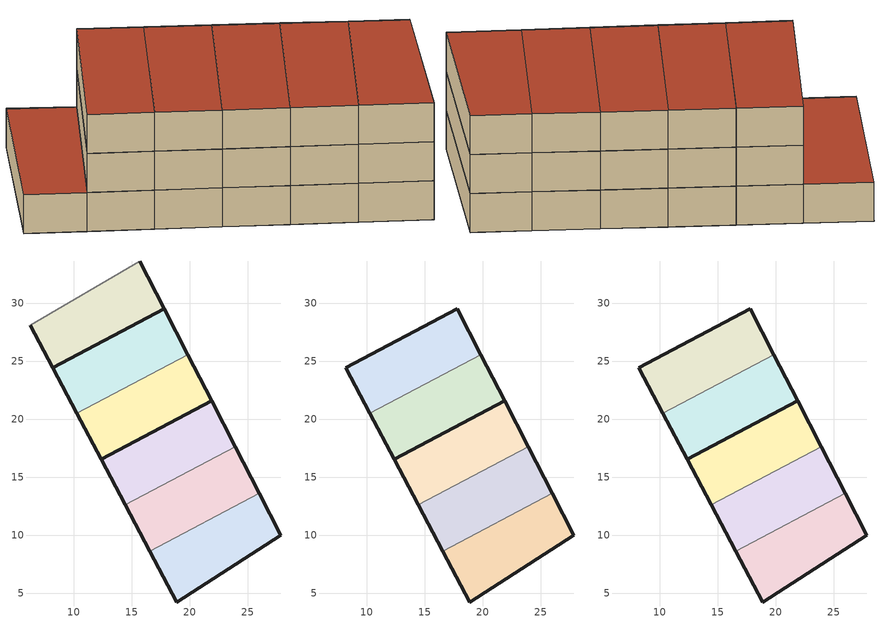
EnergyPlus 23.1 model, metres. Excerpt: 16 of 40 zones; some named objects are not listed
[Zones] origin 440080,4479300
7579cfaeeee8302c_F4_dwelling_0
 floor to 7579cfaeeee8302c_F3_dwelling_0 (EU_floor_Construction): 27.84,10 25.98,13.62 16.55,8.63 18.87,4.24 z12
 wall outside (EU_wall_Construction): 25.98,13.62 27.84,10 18.87,4.24 16.55,8.63 z12:15
 wall to 7579cfaeeee8302c_F4_dwelling_1 (EU_wall_Construction): 16.55,8.63 25.98,13.62 z12:15
7579cfaeeee8302c_F4_dwelling_1
 floor to 7579cfaeeee8302c_F3_dwelling_1 (EU_floor_Construction): 25.98,13.62 23.92,17.62 14.45,12.61 16.55,8.63 z12
 wall outside (EU_wall_Construction): 23.92,17.62 25.98,13.62 / 16.55,8.63 14.45,12.61 z12:15
 wall to 7579cfaeeee8302c_F4_dwelling_2 (EU_wall_Construction): 14.45,12.61 23.92,17.62 z12:15
7579cfaeeee8302c_F4_dwelling_2
 floor to 7579cfaeeee8302c_F3_dwelling_2 (EU_floor_Construction): 23.92,17.62 21.88,21.6 12.35,16.56 14.45,12.61 z12
 wall outside (EU_wall_Construction): 14.45,12.61 12.35,16.56 21.88,21.6 23.92,17.62 z12:15
7579cfaeeee8302c_F4_dwelling_3
 floor to 7579cfaeeee8302c_F3_dwelling_3 (EU_floor_Construction): 21.88,21.6 19.84,25.56 10.27,20.5 12.35,16.56 z12
 wall outside (EU_wall_Construction): 19.84,25.56 21.88,21.6 12.35,16.56 10.27,20.5 z12:15
 wall to 7579cfaeeee8302c_F4_dwelling_4 (EU_wall_Construction): 10.27,20.5 19.84,25.56 z12:15
7579cfaeeee8302c_F4_dwelling_4
 floor to 7579cfaeeee8302c_F3_dwelling_4 (EU_floor_Construction): 19.84,25.56 17.81,29.51 8.2,24.42 10.27,20.5 z12
 wall outside (EU_wall_Construction): 10.27,20.5 8.2,24.42 17.81,29.51 19.84,25.56 z12:15
7579cfaeeee8302c_F4_dwelling_5
 floor to 7579cfaeeee8302c_F3_dwelling_5 (EU_floor_Construction): 17.81,29.51 15.69,33.64 6.24,28.12 8.2,24.42 z12
 wall outside (EU_wall_Construction): 15.69,33.64 17.81,29.51 8.2,24.42 6.24,28.12 z12:15
 wall adiabatic (EU_wall_Construction): 6.24,28.12 15.69,33.64 z12:15
 roof outside (EU_roof_Construction): 15.69,33.64 17.81,29.51 8.2,24.42 6.24,28.12 z15
7579cfaeeee8302c_F5_dwelling_0
 floor to 7579cfaeeee8302c_F4_dwelling_0 (EU_floor_Construction): 27.84,10 25.98,13.62 16.55,8.63 18.87,4.24 z15
 wall outside (EU_wall_Construction): 25.98,13.62 27.84,10 18.87,4.24 16.55,8.63 z15:18
 wall to 7579cfaeeee8302c_F5_dwelling_1 (EU_wall_Construction): 16.55,8.63 25.98,13.62 z15:18
7579cfaeeee8302c_F5_dwelling_1
 floor to 7579cfaeeee8302c_F4_dwelling_1 (EU_floor_Construction): 25.98,13.62 23.92,17.62 14.45,12.61 16.55,8.63 z15
 wall outside (EU_wall_Construction): 23.92,17.62 25.98,13.62 / 16.55,8.63 14.45,12.61 z15:18
 wall to 7579cfaeeee8302c_F5_dwelling_2 (EU_wall_Construction): 14.45,12.61 23.92,17.62 z15:18
7579cfaeeee8302c_F5_dwelling_2
 floor to 7579cfaeeee8302c_F4_dwelling_2 (EU_floor_Construction): 23.92,17.62 21.88,21.6 12.35,16.56 14.45,12.61 z15
 wall outside (EU_wall_Construction): 14.45,12.61 12.35,16.56 21.88,21.6 23.92,17.62 z15:18
7579cfaeeee8302c_F5_dwelling_3
 floor to 7579cfaeeee8302c_F4_dwelling_3 (EU_floor_Construction): 21.88,21.6 19.84,25.56 10.27,20.5 12.35,16.56 z15
 wall outside (EU_wall_Construction): 19.84,25.56 21.88,21.6 12.35,16.56 10.27,20.5 z15:18
 wall to 7579cfaeeee8302c_F5_dwelling_4 (EU_wall_Construction): 10.27,20.5 19.84,25.56 z15:18
7579cfaeeee8302c_F5_dwelling_4
 floor to 7579cfaeeee8302c_F4_dwelling_4 (EU_floor_Construction): 19.84,25.56 17.81,29.51 8.2,24.42 10.27,20.5 z15
 wall outside (EU_wall_Construction): 10.27,20.5 8.2,24.42 17.81,29.51 19.84,25.56 z15:18
7579cfaeeee8302c_F6_dwelling_0
 floor to 7579cfaeeee8302c_F5_dwelling_0 (EU_floor_Construction): 27.84,10 25.98,13.62 16.55,8.63 18.87,4.24 z18
 wall outside (EU_wall_Construction): 25.98,13.62 27.84,10 18.87,4.24 16.55,8.63 z18:21
 wall to 7579cfaeeee8302c_F6_dwelling_1 (EU_wall_Construction): 16.55,8.63 25.98,13.62 z18:21
 roof outside (EU_roof_Construction): 25.98,13.62 27.84,10 18.87,4.24 16.55,8.63 z21
7579cfaeeee8302c_F6_dwelling_1
 floor to 7579cfaeeee8302c_F5_dwelling_1 (EU_floor_Construction): 25.98,13.62 23.92,17.62 14.45,12.61 16.55,8.63 z18
 wall outside (EU_wall_Construction): 23.92,17.62 25.98,13.62 / 16.55,8.63 14.45,12.61 z18:21
 wall to 7579cfaeeee8302c_F6_dwelling_2 (EU_wall_Construction): 14.45,12.61 23.92,17.62 z18:21
 roof outside (EU_roof_Construction): 23.92,17.62 25.98,13.62 16.55,8.63 14.45,12.61 z21
7579cfaeeee8302c_F6_dwelling_2
 floor to 7579cfaeeee8302c_F5_dwelling_2 (EU_floor_Construction): 23.92,17.62 21.88,21.6 12.35,16.56 14.45,12.61 z18
 wall outside (EU_wall_Construction): 14.45,12.61 12.35,16.56 21.88,21.6 23.92,17.62 z18:21
 roof outside (EU_roof_Construction): 21.88,21.6 23.92,17.62 14.45,12.61 12.35,16.56 z21
7579cfaeeee8302c_F6_dwelling_3
 floor to 7579cfaeeee8302c_F5_dwelling_3 (EU_floor_Construction): 21.88,21.6 19.84,25.56 10.27,20.5 12.35,16.56 z18
 wall outside (EU_wall_Construction): 19.84,25.56 21.88,21.6 12.35,16.56 10.27,20.5 z18:21
 wall to 7579cfaeeee8302c_F6_dwelling_4 (EU_wall_Construction): 10.27,20.5 19.84,25.56 z18:21
 roof outside (EU_roof_Construction): 19.84,25.56 21.88,21.6 12.35,16.56 10.27,20.5 z21
7579cfaeeee8302c_F6_dwelling_4
 floor to 7579cfaeeee8302c_F5_dwelling_4 (EU_floor_Construction): 19.84,25.56 17.81,29.51 8.2,24.42 10.27,20.5 z18
 wall outside (EU_wall_Construction): 10.27,20.5 8.2,24.42 17.81,29.51 19.84,25.56 z18:21
 roof outside (EU_roof_Construction): 17.81,29.51 19.84,25.56 10.27,20.5 8.2,24.42 z21
[Building]
EU S2 Campaign: North Axis=0; Terrain=City; Solar Distribution=FullExterior
[Site:Location]
Madrid: Latitude=40.5; Longitude=-3.5; Time Zone=1; Elevation=609
[SizingPeriod:WeatherFileDays]
AnnualSizingPeriod: Begin Month=1; Begin Day of Month=1; End Month=12; End Day of Month=31; Day of Week for Start Day=Monday; Use Weather File Daylight Saving Period=No; Use Weather File Rain and Snow Indicators=No
[MATERIAL]
EU_InternalMass_Material: Roughness=MediumRough; Thickness=0.1; Conductivity=1; Density=1800; Specific Heat=900; Thermal Absorptance=0.9; Solar Absorptance=0.7; Visible Absorptance=0.7
[MATERIAL:NOMASS] Roughness=MediumRough; Thermal Absorptance=0.9; Solar Absorptance=0.7; Visible Absorptance=0.7
Name | Thermal Resistance
EU_wall_NoMass | 1.60022
EU_roof_NoMass | 1.57597
EU_floor_NoMass | 0.470652
[CONSTRUCTION]
EU_wall_Construction: EU_wall_NoMass
EU_roof_Construction: EU_roof_NoMass
EU_floor_Construction: EU_floor_NoMass
EU_InternalMass_Construction: EU_InternalMass_Material
[ZONE] Type=1; Multiplier=1; Ceiling Height=autocalculate; Floor Area=autocalculate; Part of Total Floor Area=Yes
Name | Volume
7579cfaeeee8302c_F4_dwelling_0; 7579cfaeeee8302c_F5_dwelling_0; 7579cfaeeee8302c_F6_dwelling_0 | 144.347
7579cfaeeee8302c_F4_dwelling_1; 7579cfaeeee8302c_F5_dwelling_1; 7579cfaeeee8302c_F6_dwelling_1 | 144.366
7579cfaeeee8302c_F4_dwelling_2; 7579cfaeeee8302c_F5_dwelling_2; 7579cfaeeee8302c_F6_dwelling_2 | 144.363
7579cfaeeee8302c_F4_dwelling_3; 7579cfaeeee8302c_F5_dwelling_3; 7579cfaeeee8302c_F6_dwelling_3 | 144.353
7579cfaeeee8302c_F4_dwelling_4; 7579cfaeeee8302c_F5_dwelling_4; 7579cfaeeee8302c_F6_dwelling_4 | 144.36
7579cfaeeee8302c_F4_dwelling_5 | 144.359
[INTERNALMASS] Construction=EU_InternalMass_Construction
Name | Zone or ZoneList | Surface Area
7579cfaeeee8302c_F4_dwelling_0_EU_InternalMass | 7579cfaeeee8302c_F4_dwelling_0 | 48.1158
7579cfaeeee8302c_F4_dwelling_1_EU_InternalMass | 7579cfaeeee8302c_F4_dwelling_1 | 48.1221
7579cfaeeee8302c_F4_dwelling_2_EU_InternalMass | 7579cfaeeee8302c_F4_dwelling_2 | 48.121
7579cfaeeee8302c_F4_dwelling_3_EU_InternalMass | 7579cfaeeee8302c_F4_dwelling_3 | 48.1176
7579cfaeeee8302c_F4_dwelling_4_EU_InternalMass | 7579cfaeeee8302c_F4_dwelling_4 | 48.1201
7579cfaeeee8302c_F4_dwelling_5_EU_InternalMass | 7579cfaeeee8302c_F4_dwelling_5 | 48.1197
7579cfaeeee8302c_F5_dwelling_0_EU_InternalMass | 7579cfaeeee8302c_F5_dwelling_0 | 57.7395
7579cfaeeee8302c_F5_dwelling_1_EU_InternalMass | 7579cfaeeee8302c_F5_dwelling_1 | 57.7432
7579cfaeeee8302c_F5_dwelling_2_EU_InternalMass | 7579cfaeeee8302c_F5_dwelling_2 | 57.7411
7579cfaeeee8302c_F5_dwelling_3_EU_InternalMass | 7579cfaeeee8302c_F5_dwelling_3 | 57.7432
7579cfaeeee8302c_F5_dwelling_4_EU_InternalMass | 7579cfaeeee8302c_F5_dwelling_4 | 57.7411
7579cfaeeee8302c_F6_dwelling_0_EU_InternalMass | 7579cfaeeee8302c_F6_dwelling_0 | 57.7395
7579cfaeeee8302c_F6_dwelling_1_EU_InternalMass | 7579cfaeeee8302c_F6_dwelling_1 | 57.7432
7579cfaeeee8302c_F6_dwelling_2_EU_InternalMass | 7579cfaeeee8302c_F6_dwelling_2 | 57.7411
7579cfaeeee8302c_F6_dwelling_3_EU_InternalMass | 7579cfaeeee8302c_F6_dwelling_3 | 57.7432
7579cfaeeee8302c_F6_dwelling_4_EU_InternalMass | 7579cfaeeee8302c_F6_dwelling_4 | 57.7411
[OTHEREQUIPMENT] Fuel Type=Electricity; Design Level Calculation Method=Watts/Area; Power per Zone Floor Area=1; Fraction Latent=0; Fraction Radiant=0; Fraction Lost=0; Carbon Dioxide Generation Rate=0; EndUse Subcategory=EU_Step8_InternalGains
Name | Zone or ZoneList or Space or SpaceList | Schedule
EU_Step8_InternalGain_7579cfaeeee8302c_F4_dwelling_0_f000 | 7579cfaeeee8302c_F4_dwelling_0 | EU_Step8_GainSchedule_7579cfaeeee8302c_F4_dwelling_0_f000
EU_Step8_InternalGain_7579cfaeeee8302c_F4_dwelling_1_f000 | 7579cfaeeee8302c_F4_dwelling_1 | EU_Step8_GainSchedule_7579cfaeeee8302c_F4_dwelling_1_f000
EU_Step8_InternalGain_7579cfaeeee8302c_F4_dwelling_2_f000 | 7579cfaeeee8302c_F4_dwelling_2 | EU_Step8_GainSchedule_7579cfaeeee8302c_F4_dwelling_2_f000
EU_Step8_InternalGain_7579cfaeeee8302c_F4_dwelling_3_f000 | 7579cfaeeee8302c_F4_dwelling_3 | EU_Step8_GainSchedule_7579cfaeeee8302c_F4_dwelling_3_f000
EU_Step8_InternalGain_7579cfaeeee8302c_F4_dwelling_4_f000 | 7579cfaeeee8302c_F4_dwelling_4 | EU_Step8_GainSchedule_7579cfaeeee8302c_F4_dwelling_4_f000
EU_Step8_InternalGain_7579cfaeeee8302c_F4_dwelling_5_f000 | 7579cfaeeee8302c_F4_dwelling_5 | EU_Step8_GainSchedule_7579cfaeeee8302c_F4_dwelling_5_f000
EU_Step8_InternalGain_7579cfaeeee8302c_F5_dwelling_0_f000 | 7579cfaeeee8302c_F5_dwelling_0 | EU_Step8_GainSchedule_7579cfaeeee8302c_F5_dwelling_0_f000
EU_Step8_InternalGain_7579cfaeeee8302c_F5_dwelling_1_f000 | 7579cfaeeee8302c_F5_dwelling_1 | EU_Step8_GainSchedule_7579cfaeeee8302c_F5_dwelling_1_f000
EU_Step8_InternalGain_7579cfaeeee8302c_F5_dwelling_2_f000 | 7579cfaeeee8302c_F5_dwelling_2 | EU_Step8_GainSchedule_7579cfaeeee8302c_F5_dwelling_2_f000
EU_Step8_InternalGain_7579cfaeeee8302c_F5_dwelling_3_f000 | 7579cfaeeee8302c_F5_dwelling_3 | EU_Step8_GainSchedule_7579cfaeeee8302c_F5_dwelling_3_f000
EU_Step8_InternalGain_7579cfaeeee8302c_F5_dwelling_4_f000 | 7579cfaeeee8302c_F5_dwelling_4 | EU_Step8_GainSchedule_7579cfaeeee8302c_F5_dwelling_4_f000
EU_Step8_InternalGain_7579cfaeeee8302c_F6_dwelling_0_f000 | 7579cfaeeee8302c_F6_dwelling_0 | EU_Step8_GainSchedule_7579cfaeeee8302c_F6_dwelling_0_f000
EU_Step8_InternalGain_7579cfaeeee8302c_F6_dwelling_1_f000 | 7579cfaeeee8302c_F6_dwelling_1 | EU_Step8_GainSchedule_7579cfaeeee8302c_F6_dwelling_1_f000
EU_Step8_InternalGain_7579cfaeeee8302c_F6_dwelling_2_f000 | 7579cfaeeee8302c_F6_dwelling_2 | EU_Step8_GainSchedule_7579cfaeeee8302c_F6_dwelling_2_f000
EU_Step8_InternalGain_7579cfaeeee8302c_F6_dwelling_3_f000 | 7579cfaeeee8302c_F6_dwelling_3 | EU_Step8_GainSchedule_7579cfaeeee8302c_F6_dwelling_3_f000
EU_Step8_InternalGain_7579cfaeeee8302c_F6_dwelling_4_f000 | 7579cfaeeee8302c_F6_dwelling_4 | EU_Step8_GainSchedule_7579cfaeeee8302c_F6_dwelling_4_f000
[ZONEVENTILATION:DESIGNFLOWRATE] Schedule=EU_AlwaysOn; Design Flow Rate Calculation Method=AirChanges/Hour; Air Changes per Hour=0.480704; Ventilation Type=Natural; Fan Pressure Rise=0; Fan Total Efficiency=1; Constant Term Coefficient=1; Temperature Term Coefficient=0; Velocity Term Coefficient=0; Velocity Squared Term Coefficient=0; Minimum Indoor Temperature=-100; Maximum Indoor Temperature=100; Delta Temperature=-100; Minimum Outdoor Temperature=-100; Maximum Outdoor Temperature=100; Maximum Wind Speed=40
Name | Zone or ZoneList or Space or SpaceList
EU_ConstantAir_7579cfaeeee8302c_F4_dwelling_0 | 7579cfaeeee8302c_F4_dwelling_0
EU_ConstantAir_7579cfaeeee8302c_F4_dwelling_1 | 7579cfaeeee8302c_F4_dwelling_1
EU_ConstantAir_7579cfaeeee8302c_F4_dwelling_2 | 7579cfaeeee8302c_F4_dwelling_2
EU_ConstantAir_7579cfaeeee8302c_F4_dwelling_3 | 7579cfaeeee8302c_F4_dwelling_3
EU_ConstantAir_7579cfaeeee8302c_F4_dwelling_4 | 7579cfaeeee8302c_F4_dwelling_4
EU_ConstantAir_7579cfaeeee8302c_F4_dwelling_5 | 7579cfaeeee8302c_F4_dwelling_5
EU_ConstantAir_7579cfaeeee8302c_F5_dwelling_0 | 7579cfaeeee8302c_F5_dwelling_0
EU_ConstantAir_7579cfaeeee8302c_F5_dwelling_1 | 7579cfaeeee8302c_F5_dwelling_1
EU_ConstantAir_7579cfaeeee8302c_F5_dwelling_2 | 7579cfaeeee8302c_F5_dwelling_2
EU_ConstantAir_7579cfaeeee8302c_F5_dwelling_3 | 7579cfaeeee8302c_F5_dwelling_3
EU_ConstantAir_7579cfaeeee8302c_F5_dwelling_4 | 7579cfaeeee8302c_F5_dwelling_4
EU_ConstantAir_7579cfaeeee8302c_F6_dwelling_0 | 7579cfaeeee8302c_F6_dwelling_0
EU_ConstantAir_7579cfaeeee8302c_F6_dwelling_1 | 7579cfaeeee8302c_F6_dwelling_1
EU_ConstantAir_7579cfaeeee8302c_F6_dwelling_2 | 7579cfaeeee8302c_F6_dwelling_2
EU_ConstantAir_7579cfaeeee8302c_F6_dwelling_3 | 7579cfaeeee8302c_F6_dwelling_3
EU_ConstantAir_7579cfaeeee8302c_F6_dwelling_4 | 7579cfaeeee8302c_F6_dwelling_4
[HVACTEMPLATE:THERMOSTAT] Constant Heating Setpoint=20; Constant Cooling Setpoint=50
EU_HeatOnly_7579cfaeeee8302c_F6_dwelling_2; EU_HeatOnly_7579cfaeeee8302c_F6_dwelling_3; EU_HeatOnly_7579cfaeeee8302c_F6_dwelling_4
[HVACTEMPLATE:ZONE:IDEALLOADSAIRSYSTEM] System Availability Schedule=EU_AlwaysOn; Maximum Heating Supply Air Temperature=50; Minimum Cooling Supply Air Temperature=13; Maximum Heating Supply Air Humidity Ratio=0.0156; Minimum Cooling Supply Air Humidity Ratio=0.0077; Heating Limit=NoLimit; Cooling Limit=NoLimit; Heating Availability Schedule=EU_AlwaysOn; Cooling Availability Schedule=EU_CoolingOff; Dehumidification Control Type=ConstantSensibleHeatRatio; Cooling Sensible Heat Ratio=0.7; Dehumidification Setpoint=60; Humidification Control Type=None; Humidification Setpoint=30; Outdoor Air Method=None; Outdoor Air Flow Rate per Person=0.00944; Outdoor Air Flow Rate per Zone Floor Area=0; Outdoor Air Flow Rate per Zone=0; Demand Controlled Ventilation Type=None; Outdoor Air Economizer Type=NoEconomizer; Heat Recovery Type=None; Sensible Heat Recovery Effectiveness=0.7; Latent Heat Recovery Effectiveness=0.65
Name | Template Thermostat
7579cfaeeee8302c_F4_dwelling_0 | EU_HeatOnly_7579cfaeeee8302c_F4_dwelling_0
7579cfaeeee8302c_F4_dwelling_1 | EU_HeatOnly_7579cfaeeee8302c_F4_dwelling_1
7579cfaeeee8302c_F4_dwelling_2 | EU_HeatOnly_7579cfaeeee8302c_F4_dwelling_2
7579cfaeeee8302c_F4_dwelling_3 | EU_HeatOnly_7579cfaeeee8302c_F4_dwelling_3
7579cfaeeee8302c_F4_dwelling_4 | EU_HeatOnly_7579cfaeeee8302c_F4_dwelling_4
7579cfaeeee8302c_F4_dwelling_5 | EU_HeatOnly_7579cfaeeee8302c_F4_dwelling_5
7579cfaeeee8302c_F5_dwelling_0 | EU_HeatOnly_7579cfaeeee8302c_F5_dwelling_0
7579cfaeeee8302c_F5_dwelling_1 | EU_HeatOnly_7579cfaeeee8302c_F5_dwelling_1
7579cfaeeee8302c_F5_dwelling_2 | EU_HeatOnly_7579cfaeeee8302c_F5_dwelling_2
7579cfaeeee8302c_F5_dwelling_3 | EU_HeatOnly_7579cfaeeee8302c_F5_dwelling_3
7579cfaeeee8302c_F5_dwelling_4 | EU_HeatOnly_7579cfaeeee8302c_F5_dwelling_4
7579cfaeeee8302c_F6_dwelling_0 | EU_HeatOnly_7579cfaeeee8302c_F6_dwelling_0
7579cfaeeee8302c_F6_dwelling_1 | EU_HeatOnly_7579cfaeeee8302c_F6_dwelling_1
7579cfaeeee8302c_F6_dwelling_2 | EU_HeatOnly_7579cfaeeee8302c_F6_dwelling_2
7579cfaeeee8302c_F6_dwelling_3 | EU_HeatOnly_7579cfaeeee8302c_F6_dwelling_3
7579cfaeeee8302c_F6_dwelling_4 | EU_HeatOnly_7579cfaeeee8302c_F6_dwelling_4
[SIZING:ZONE] Zone Cooling Design Supply Air Temperature Input Method=SupplyAirTemperature; Zone Cooling Design Supply Air Temperature=13; Zone Heating Design Supply Air Temperature Input Method=SupplyAirTemperature; Zone Heating Design Supply Air Temperature=50; Zone Cooling Design Supply Air Humidity Ratio=0.008; Zone Heating Design Supply Air Humidity Ratio=0.008; Cooling Design Air Flow Method=DesignDay; Cooling Design Air Flow Rate=0; Cooling Minimum Air Flow per Zone Floor Area=0.000762; Cooling Minimum Air Flow=0; Cooling Minimum Air Flow Fraction=0.2; Heating Design Air Flow Method=DesignDay; Heating Design Air Flow Rate=0; Heating Maximum Air Flow per Zone Floor Area=0.002032; Heating Maximum Air Flow=0.141576; Heating Maximum Air Flow Fraction=0.3; Account for Dedicated Outdoor Air System=No; Dedicated Outdoor Air System Control Strategy=NeutralSupplyAir; Dedicated Outdoor Air Low Setpoint Temperature for Design=autosize; Dedicated Outdoor Air High Setpoint Temperature for Design=autosize; Zone Load Sizing Method=Sensible Load Only No Latent Load; Zone Latent Cooling Design Supply Air Humidity Ratio Input Method=HumidityRatioDifference; Zone Cooling Design Supply Air Humidity Ratio Difference=0.005; Zone Latent Heating Design Supply Air Humidity Ratio Input Method=HumidityRatioDifference; Zone Humidification Design Supply Air Humidity Ratio Difference=0.005
7579cfaeeee8302c_F4_dwelling_0; 7579cfaeeee8302c_F4_dwelling_1; 7579cfaeeee8302c_F4_dwelling_2; 7579cfaeeee8302c_F4_dwelling_3; 7579cfaeeee8302c_F4_dwelling_4; 7579cfaeeee8302c_F4_dwelling_5; 7579cfaeeee8302c_F5_dwelling_0; 7579cfaeeee8302c_F5_dwelling_1; 7579cfaeeee8302c_F5_dwelling_2; 7579cfaeeee8302c_F5_dwelling_3; 7579cfaeeee8302c_F5_dwelling_4; 7579cfaeeee8302c_F6_dwelling_0; 7579cfaeeee8302c_F6_dwelling_1; 7579cfaeeee8302c_F6_dwelling_2; 7579cfaeeee8302c_F6_dwelling_3; 7579cfaeeee8302c_F6_dwelling_4
[SCHEDULE:CONSTANT]
Name | Hourly Value
EU_AlwaysOn | 1
EU_CoolingOff | 0
[SCHEDULE:FILE] Column Number=1; Rows to Skip at Top=0; Number of Hours of Data=8760; Column Separator=Comma; Interpolate to Timestep=No; Minutes per Item=60; Adjust Schedule for Daylight Savings=Yes
Name | File
EU_Step8_GainSchedule_7579cfaeeee8302c_F4_dwelling_0_f000 | ../../schedules/7579cfaeeee8302c/7579cfaeeee8302c_F4_dwelling_0_f000_gain.csv
EU_Step8_GainSchedule_7579cfaeeee8302c_F4_dwelling_1_f000 | ../../schedules/7579cfaeeee8302c/7579cfaeeee8302c_F4_dwelling_1_f000_gain.csv
EU_Step8_GainSchedule_7579cfaeeee8302c_F4_dwelling_2_f000 | ../../schedules/7579cfaeeee8302c/7579cfaeeee8302c_F4_dwelling_2_f000_gain.csv
EU_Step8_GainSchedule_7579cfaeeee8302c_F4_dwelling_3_f000 | ../../schedules/7579cfaeeee8302c/7579cfaeeee8302c_F4_dwelling_3_f000_gain.csv
EU_Step8_GainSchedule_7579cfaeeee8302c_F4_dwelling_4_f000 | ../../schedules/7579cfaeeee8302c/7579cfaeeee8302c_F4_dwelling_4_f000_gain.csv
EU_Step8_GainSchedule_7579cfaeeee8302c_F4_dwelling_5_f000 | ../../schedules/7579cfaeeee8302c/7579cfaeeee8302c_F4_dwelling_5_f000_gain.csv
EU_Step8_GainSchedule_7579cfaeeee8302c_F5_dwelling_0_f000 | ../../schedules/7579cfaeeee8302c/7579cfaeeee8302c_F5_dwelling_0_f000_gain.csv
EU_Step8_GainSchedule_7579cfaeeee8302c_F5_dwelling_1_f000 | ../../schedules/7579cfaeeee8302c/7579cfaeeee8302c_F5_dwelling_1_f000_gain.csv
EU_Step8_GainSchedule_7579cfaeeee8302c_F5_dwelling_2_f000 | ../../schedules/7579cfaeeee8302c/7579cfaeeee8302c_F5_dwelling_2_f000_gain.csv
EU_Step8_GainSchedule_7579cfaeeee8302c_F5_dwelling_3_f000 | ../../schedules/7579cfaeeee8302c/7579cfaeeee8302c_F5_dwelling_3_f000_gain.csv
EU_Step8_GainSchedule_7579cfaeeee8302c_F5_dwelling_4_f000 | ../../schedules/7579cfaeeee8302c/7579cfaeeee8302c_F5_dwelling_4_f000_gain.csv
EU_Step8_GainSchedule_7579cfaeeee8302c_F6_dwelling_0_f000 | ../../schedules/7579cfaeeee8302c/7579cfaeeee8302c_F6_dwelling_0_f000_gain.csv
EU_Step8_GainSchedule_7579cfaeeee8302c_F6_dwelling_1_f000 | ../../schedules/7579cfaeeee8302c/7579cfaeeee8302c_F6_dwelling_1_f000_gain.csv
EU_Step8_GainSchedule_7579cfaeeee8302c_F6_dwelling_2_f000 | ../../schedules/7579cfaeeee8302c/7579cfaeeee8302c_F6_dwelling_2_f000_gain.csv
EU_Step8_GainSchedule_7579cfaeeee8302c_F6_dwelling_3_f000 | ../../schedules/7579cfaeeee8302c/7579cfaeeee8302c_F6_dwelling_3_f000_gain.csv
EU_Step8_GainSchedule_7579cfaeeee8302c_F6_dwelling_4_f000 | ../../schedules/7579cfaeeee8302c/7579cfaeeee8302c_F6_dwelling_4_f000_gain.csv
